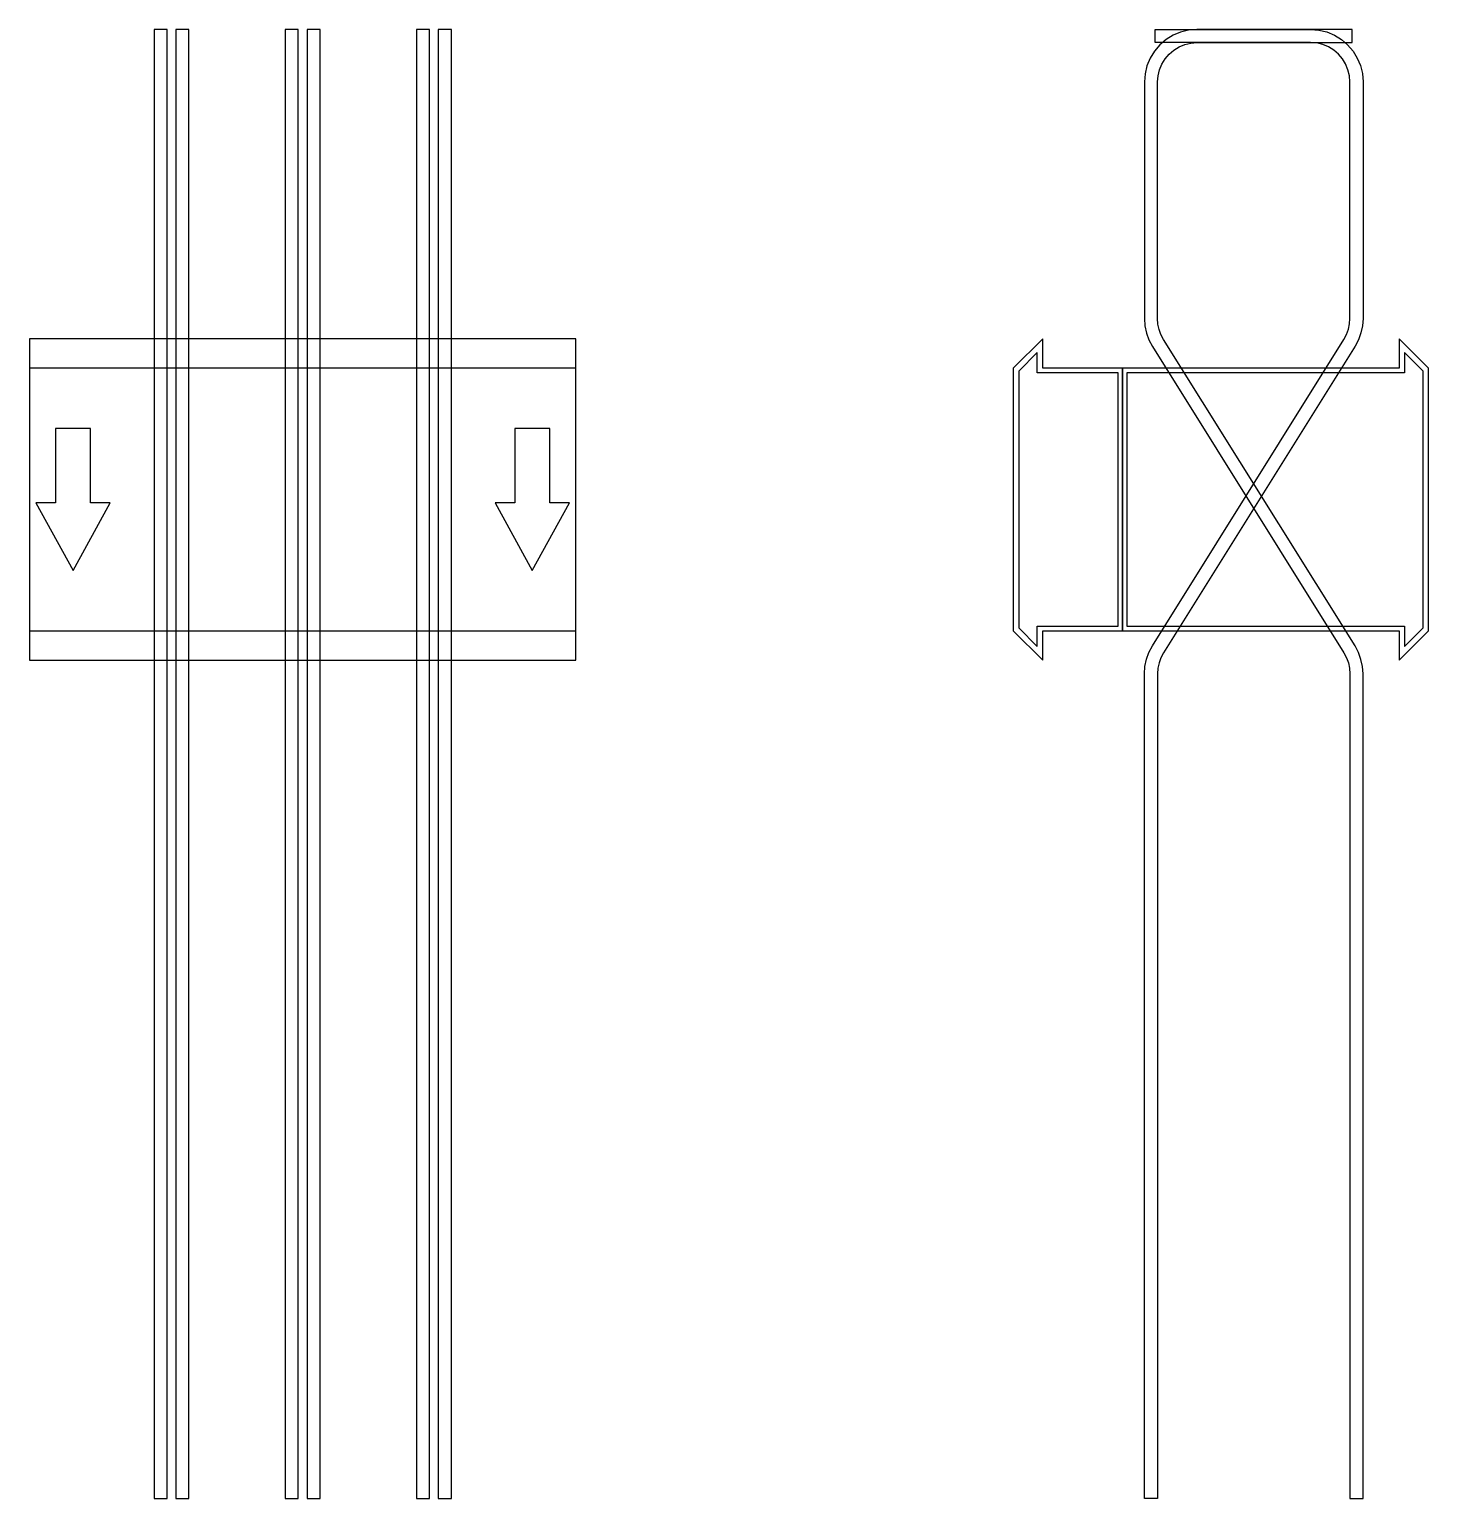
# Model space of a CAD drawing. Extents: x 0 to 640, y -457 to 215.
import ezdxf

# ---------------------------------------------------------------- set-up
doc = ezdxf.new("R2010")
doc.units = 0
doc.layers.add('Halfen', color=7, linetype='CONTINUOUS')

msp = doc.modelspace()

# ---------------------------------------------------------------- linework, layer by layer
at = {"layer": 'Halfen', "color": 7}
for points in [[(63, -456.927), (63, 214.971), (57, 214.971), (57, -456.927)], [(73, -456.927), (73, 214.971), (67, 214.971), (67, -456.927)], [(123, -456.927), (123, 214.971), (117, 214.971), (117, -456.927)], [(133, -456.927), (133, 214.971), (127, 214.971), (127, -456.927)], [(183, -456.927), (183, 214.971), (177, 214.971), (177, -456.927)], [(193, -456.927), (193, 214.971), (187, 214.971), (187, -456.927)], [(510, -456.898), (510, -79.686), (510.234, -76.346), (510.93, -73.071), (512.075, -69.925), (513.647, -66.968), (601.265, 73.25), (602.444, 75.467), (603.303, 77.827), (603.825, 80.283), (604, 82.788), (604, 191), (603.778, 193.816), (603.119, 196.562), (602.038, 199.172), (600.562, 201.58), (598.728, 203.728), (596.58, 205.562), (594.172, 207.038), (591.562, 208.119), (588.816, 208.778), (586, 209), (515, 209), (515, 215), (586, 215), (589.754, 214.705), (593.416, 213.825), (596.896, 212.384), (600.107, 210.416), (602.971, 207.971), (605.416, 205.107), (607.384, 201.896), (608.825, 198.416), (609.705, 194.754), (610, 191), (610, 82.788), (609.766, 79.448), (609.07, 76.173), (607.925, 73.027), (606.353, 70.07), (518.735, -70.148), (517.556, -72.365), (516.697, -74.725), (516.175, -77.181), (516, -79.686), (516, -456.898)], [(610, -456.927), (610, -79.715), (609.766, -76.375), (609.07, -73.1), (607.925, -69.953), (606.353, -66.997), (518.735, 73.221), (517.556, 75.438), (516.697, 77.798), (516.175, 80.255), (516, 82.76), (516, 190.971), (516.222, 193.787), (516.881, 196.534), (517.962, 199.143), (519.438, 201.551), (521.272, 203.699), (523.42, 205.534), (525.828, 207.009), (528.438, 208.09), (531.184, 208.75), (534, 208.971), (605, 208.971), (605, 214.971), (534, 214.971), (530.246, 214.676), (526.584, 213.797), (523.104, 212.355), (519.893, 210.388), (517.029, 207.942), (514.584, 205.078), (512.616, 201.867), (511.175, 198.388), (510.295, 194.726), (510, 190.971), (510, 82.76), (510.234, 79.419), (510.93, 76.144), (512.075, 72.998), (513.647, 70.042), (601.265, -70.177), (602.444, -72.394), (603.303, -74.754), (603.825, -77.21), (604, -79.715), (604, -456.927)], [(0, -73.5), (250, -73.5), (250, 73.5), (0, 73.5)], [(500, -60), (500, 60), (463.5, 60), (463.5, 73.5), (450, 60), (450, -60), (463.5, -73.5), (463.5, -60)], [(498, -58), (498, 58), (461, 58), (461, 67.25), (452.5, 58.75), (452.5, -58.75), (461, -67.25), (461, -58)], [(640, -60), (640, 60), (626.5, 73.5), (626.5, 60), (500, 60), (500, -60), (626.5, -60), (626.5, -73.5)], [(637.5, -58.75), (637.5, 58.75), (629, 67.25), (629, 58), (502, 58), (502, -58), (629, -58), (629, -67.25)], [(0, -60), (250, -60), (250, 60), (0, 60)], [(20, -32.5), (37, -1.5), (28, -1.5), (28, 32.5), (12, 32.5), (12, -1.5), (3, -1.5)], [(230, -32.5), (247, -1.5), (238, -1.5), (238, 32.5), (222, 32.5), (222, -1.5), (213, -1.5)]]:
    msp.add_lwpolyline(points, close=True, dxfattribs=at)

doc.saveas('drawing.dxf')
